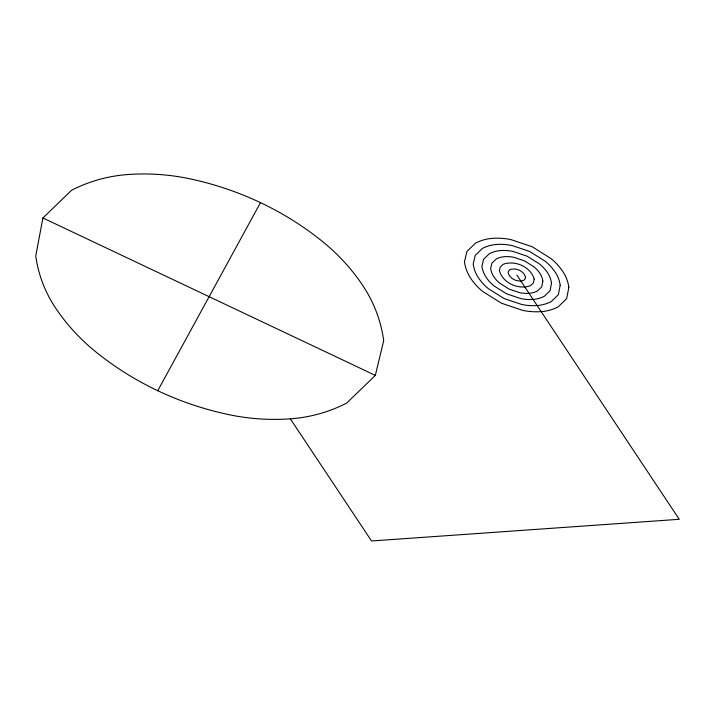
<?xml version="1.0" encoding="UTF-8"?>
<svg xmlns="http://www.w3.org/2000/svg" width="715" height="715" viewBox="0 0 715 715"><rect width="100%" height="100%" fill="white"/><g stroke="black" fill="none" stroke-linecap="round" stroke-linejoin="round"><path stroke-width="1.07" d="M42.909 217.968L35.75 255.925A138.683 130.809 -22.5 0 0 55.27 307.513A217.199 204.865 -22.5 0 0 95.229 351.396A328.131 309.497 -22.5 0 0 228.711 414.611A217.199 204.865 -22.5 0 0 290.335 418.829A138.683 130.809 -22.5 0 0 346.614 403.135L375.339 375.384L383.714 340.617A147.254 138.898 -22.5 0 0 362.979 285.839A217.199 204.865 -22.5 0 0 323.019 241.956A328.131 309.497 -22.5 0 0 189.547 178.75A217.199 204.865 -22.5 0 0 127.922 174.523A138.683 130.809 -22.5 0 0 71.643 190.226L42.909 217.968L375.339 375.384M157.756 390.712L260.492 202.64M516.838 274.998L679.25 519.296L371.541 540.978L290.335 418.829M525.507 277.036L525.141 278.93L523.711 280.325C517.803 282.586 509.768 279.056 508.106 272.799L508.526 271.065L509.956 269.671C515.81 267.437 523.773 270.869 525.507 277.036M534.168 279.073L533.453 282.872L530.584 285.643C518.759 290.174 502.708 283.122 499.374 270.601L500.214 267.124L503.083 264.353C514.782 259.867 530.709 266.74 534.168 279.073M542.837 281.111L541.764 286.804L537.457 290.969A20.807 19.618 -22.5 0 1 529.02 293.32A32.577 30.727 -22.5 0 1 519.769 292.685L509.125 289.101L499.749 283.203A32.577 30.727 -22.5 0 1 493.752 276.625A22.085 20.833 -22.5 0 1 490.642 268.402L491.902 263.192L496.21 259.027A20.807 19.618 -22.5 0 1 504.656 256.676A32.577 30.727 -22.5 0 1 513.897 257.311L524.542 260.895L533.917 266.793A32.577 30.727 -22.5 0 1 539.914 273.371A20.807 19.618 -22.5 0 1 542.837 281.111M551.506 283.149L550.076 290.737L544.329 296.287A27.733 26.16 -22.5 0 1 533.077 299.424A43.436 40.97 -22.5 0 1 520.752 298.584L506.56 293.802L494.056 285.946A43.436 40.97 -22.5 0 1 486.066 277.17A29.449 27.778 -22.5 0 1 481.919 266.212L483.59 259.259L489.337 253.709A27.733 26.16 -22.5 0 1 500.589 250.572A43.436 40.97 -22.5 0 1 512.914 251.412L527.107 256.193L539.611 264.05A43.436 40.97 -22.5 0 1 547.601 272.826A27.733 26.16 -22.5 0 1 551.506 283.149M560.176 285.187L558.388 294.678L551.202 301.614A34.669 32.702 -22.5 0 1 537.135 305.537A54.295 51.221 -22.5 0 1 521.727 304.483L503.995 298.504L488.363 288.681A54.295 51.221 -22.5 0 1 478.371 277.706A36.814 34.722 -22.5 0 1 473.187 264.014L475.278 255.318L482.464 248.382A34.669 32.702 -22.5 0 1 496.532 244.458A54.295 51.221 -22.5 0 1 511.94 245.513L529.672 251.492L545.304 261.315A54.295 51.221 -22.5 0 1 555.296 272.29A34.669 32.702 -22.5 0 1 560.176 285.187M568.845 287.224L566.7 298.611L558.084 306.932A41.604 39.245 -22.5 0 1 541.192 311.642A65.163 61.463 -22.5 0 1 522.71 310.373L501.421 303.205L482.67 291.416A65.163 61.463 -22.5 0 1 470.676 278.251A44.178 41.667 -22.5 0 1 464.455 261.815L466.967 251.385L475.591 243.064A41.604 39.245 -22.5 0 1 492.474 238.354A65.163 61.463 -22.5 0 1 510.957 239.614L532.246 246.782L551.006 258.58A65.163 61.463 -22.5 0 1 562.991 271.745A41.604 39.245 -22.5 0 1 568.845 287.224"/></g></svg>
